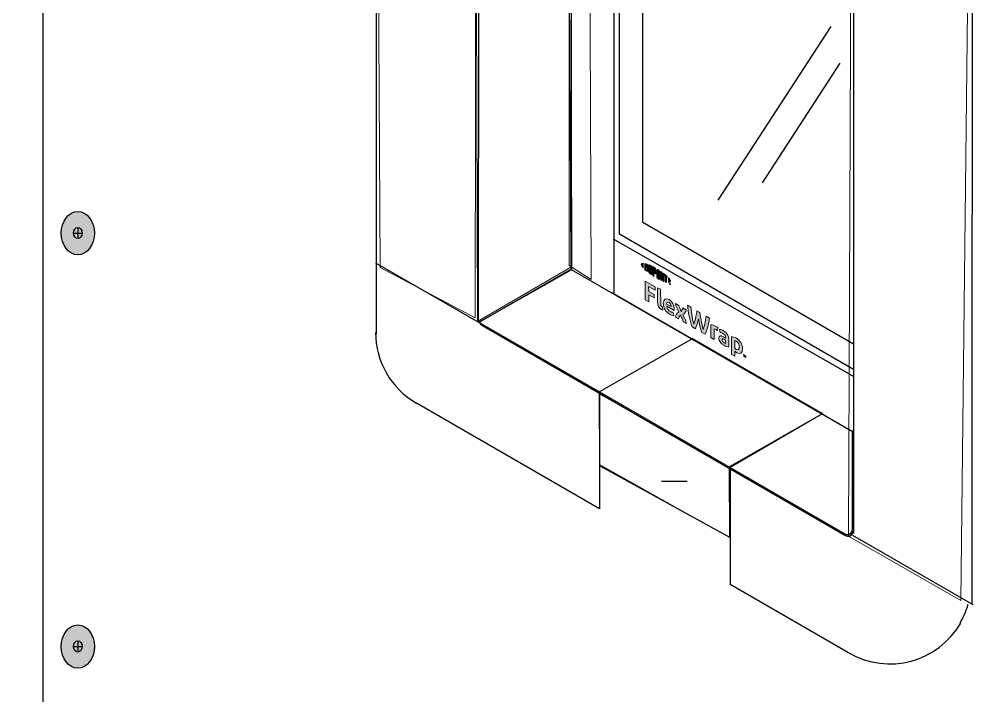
# Model space of a CAD drawing. Header units: inches. Extents: x -22 to 84, y -21 to 19.
# Drawn here: x 54.567 to 57.523, y 7.858 to 9.928 of the extents above; entities that cross this region are included whole.
import ezdxf

# ---------------------------------------------------------------- set-up
doc = ezdxf.new("R2010")
doc.units = ezdxf.units.IN
doc.header["$MEASUREMENT"] = 0
for name, color, linetype, lineweight in [('G-ANNO-TTLB', 7, 'Continuous', 0), ('Layer 12', 7, 'Continuous', 0), ('TYVEK', 7, 'Continuous', 0)]:
    doc.layers.add(name, color=color, linetype=linetype, lineweight=lineweight)
pattern_1 = [(45, (0, 0), (-7.071, 7.071), [])]

# ---------------------------------------------------------------- blocks, each defined once
blk = doc.blocks.new('Block_57')
at = {"layer": 'TYVEK', "true_color": 0x003b71, "transparency": 33554687}
h = blk.add_hatch(color=156, dxfattribs=at)
h.dxf.hatch_style = 2
edge = h.paths.add_edge_path()
edge.add_spline(control_points=[(56.4818, 9.0688), (56.4818, 9.0688), (56.4817, 9.1263), (56.4817, 9.1263), (56.4817, 9.1263), (56.5121, 9.1089), (56.5121, 9.1089), (56.5121, 9.1089), (56.5121, 9.0989), (56.5121, 9.0989), (56.5121, 9.0989), (56.4919, 9.1104), (56.4919, 9.1104), (56.4919, 9.1104), (56.492, 9.0948), (56.492, 9.0948), (56.492, 9.0948), (56.5089, 9.0851), (56.5089, 9.0851), (56.5089, 9.0851), (56.5089, 9.0751), (56.5089, 9.0751), (56.5089, 9.0751), (56.492, 9.0848), (56.492, 9.0848), (56.492, 9.0848), (56.492, 9.0629), (56.492, 9.0629), (56.492, 9.0629), (56.4818, 9.0688), (56.4818, 9.0688)], knot_values=[0, 0, 0, 0, 1, 1, 1, 2, 2, 2, 3, 3, 3, 4, 4, 4, 5, 5, 5, 6, 6, 6, 7, 7, 7, 8, 8, 8, 9, 9, 9, 10, 10, 10, 10], degree=3, periodic=0)
h = blk.add_hatch(color=156, dxfattribs=at)
h.dxf.hatch_style = 2
edge = h.paths.add_edge_path()
edge.add_spline(control_points=[(56.5287, 9.0571), (56.5287, 9.0526), (56.5297, 9.0497), (56.5326, 9.048), (56.5333, 9.0476), (56.534, 9.0473), (56.5346, 9.0471), (56.5346, 9.0471), (56.5354, 9.0377), (56.5354, 9.0377), (56.534, 9.0382), (56.5318, 9.0391), (56.5304, 9.0399), (56.5222, 9.0446), (56.5189, 9.0527), (56.5189, 9.0626), (56.5189, 9.0626), (56.5187, 9.1064), (56.5187, 9.1064), (56.5187, 9.1064), (56.5286, 9.1014), (56.5286, 9.1014), (56.5286, 9.1014), (56.5287, 9.0571), (56.5287, 9.0571)], knot_values=[0, 0, 0, 0, 1, 1, 1, 2, 2, 2, 3, 3, 3, 4, 4, 4, 5, 5, 5, 6, 6, 6, 7, 7, 7, 8, 8, 8, 8], degree=3, periodic=0)
h = blk.add_hatch(color=156, dxfattribs=at)
h.dxf.hatch_style = 2
edge = h.paths.add_edge_path()
edge.add_spline(control_points=[(56.5469, 9.0564), (56.5469, 9.0564), (56.5604, 9.0486), (56.5604, 9.0486), (56.5604, 9.0486), (56.5604, 9.0496), (56.5604, 9.0496), (56.5604, 9.0542), (56.5583, 9.0588), (56.5544, 9.061), (56.5502, 9.0634), (56.5475, 9.0616), (56.5469, 9.0564)], knot_values=[0, 0, 0, 0, 1, 1, 1, 2, 2, 2, 3, 3, 3, 4, 4, 4, 4], degree=3, periodic=0)
edge = h.paths.add_edge_path()
edge.add_spline(control_points=[(56.5685, 9.0208), (56.5654, 9.021), (56.5608, 9.0225), (56.5561, 9.0252), (56.5446, 9.0318), (56.5368, 9.0446), (56.5367, 9.0583), (56.5367, 9.0713), (56.5439, 9.0761), (56.5543, 9.0701), (56.5637, 9.0647), (56.5698, 9.0536), (56.5698, 9.0425), (56.5699, 9.0401), (56.5697, 9.038), (56.5696, 9.0365), (56.5696, 9.0365), (56.5471, 9.0494), (56.5471, 9.0494), (56.548, 9.0423), (56.5514, 9.0374), (56.5571, 9.0341), (56.5606, 9.0321), (56.5639, 9.0311), (56.567, 9.0308), (56.567, 9.0308), (56.5685, 9.0208), (56.5685, 9.0208)], knot_values=[0, 0, 0, 0, 1, 1, 1, 2, 2, 2, 3, 3, 3, 4, 4, 4, 5, 5, 5, 6, 6, 6, 7, 7, 7, 8, 8, 8, 9, 9, 9, 9], degree=3, periodic=0)
h = blk.add_hatch(color=156, dxfattribs=at)
h.dxf.hatch_style = 2
edge = h.paths.add_edge_path()
edge.add_spline(control_points=[(56.5844, 9.0319), (56.5796, 9.0407), (56.5758, 9.0486), (56.5736, 9.058), (56.5736, 9.058), (56.5842, 9.0519), (56.5842, 9.0519), (56.5851, 9.0477), (56.5883, 9.0403), (56.5914, 9.0339), (56.5941, 9.0369), (56.5963, 9.0404), (56.5968, 9.0447), (56.5968, 9.0447), (56.6068, 9.039), (56.6068, 9.039), (56.605, 9.0315), (56.6018, 9.0273), (56.5965, 9.024), (56.6016, 9.0144), (56.6052, 9.0067), (56.6081, 8.9963), (56.6081, 8.9963), (56.5975, 9.0024), (56.5975, 9.0024), (56.596, 9.0079), (56.5924, 9.0161), (56.5894, 9.0223), (56.5867, 9.0193), (56.5841, 9.0159), (56.5832, 9.0106), (56.5832, 9.0106), (56.5736, 9.0161), (56.5736, 9.0161), (56.5754, 9.0236), (56.5787, 9.0283), (56.5844, 9.0319)], knot_values=[0, 0, 0, 0, 1, 1, 1, 2, 2, 2, 3, 3, 3, 4, 4, 4, 5, 5, 5, 6, 6, 6, 7, 7, 7, 8, 8, 8, 9, 9, 9, 10, 10, 10, 11, 11, 11, 12, 12, 12, 12], degree=3, periodic=0)
h = blk.add_hatch(color=156, dxfattribs=at)
h.dxf.hatch_style = 2
edge = h.paths.add_edge_path()
edge.add_spline(control_points=[(56.6677, 9.0195), (56.6677, 9.0195), (56.6781, 9.0135), (56.6781, 9.0135), (56.6755, 8.9959), (56.6708, 8.976), (56.6648, 8.9637), (56.6648, 8.9637), (56.6536, 8.9702), (56.6536, 8.9702), (56.6501, 8.9824), (56.6469, 8.9963), (56.6443, 9.0113), (56.6416, 8.9994), (56.6386, 8.9891), (56.635, 8.9808), (56.635, 8.9808), (56.6238, 8.9873), (56.6238, 8.9873), (56.6181, 9.0063), (56.613, 9.0318), (56.6103, 9.0525), (56.6103, 9.0525), (56.6206, 9.0465), (56.6206, 9.0465), (56.6229, 9.0279), (56.6269, 9.0062), (56.6299, 8.9949), (56.6329, 9.0027), (56.6376, 9.0189), (56.6397, 9.0356), (56.6397, 9.0356), (56.6488, 9.0304), (56.6488, 9.0304), (56.651, 9.0112), (56.6556, 8.9897), (56.6588, 8.9783), (56.6616, 8.9862), (56.6656, 9.0034), (56.6677, 9.0195)], knot_values=[0, 0, 0, 0, 1, 1, 1, 2, 2, 2, 3, 3, 3, 4, 4, 4, 5, 5, 5, 6, 6, 6, 7, 7, 7, 8, 8, 8, 9, 9, 9, 10, 10, 10, 11, 11, 11, 12, 12, 12, 13, 13, 13, 13], degree=3, periodic=0)
h = blk.add_hatch(color=156, dxfattribs=at)
h.dxf.hatch_style = 2
edge = h.paths.add_edge_path()
edge.add_spline(control_points=[(56.6975, 8.9879), (56.7001, 8.9864), (56.7025, 8.9847), (56.7039, 8.9835), (56.7039, 8.9835), (56.7025, 8.975), (56.7025, 8.975), (56.7013, 8.9762), (56.6998, 8.9772), (56.6983, 8.9781), (56.6957, 8.9796), (56.6939, 8.98), (56.6924, 8.9801), (56.6924, 8.9801), (56.6925, 8.9479), (56.6925, 8.9479), (56.6925, 8.9479), (56.6826, 8.9535), (56.6826, 8.9535), (56.6826, 8.9535), (56.6825, 8.9929), (56.6825, 8.9929), (56.6864, 8.9929), (56.6924, 8.9908), (56.6975, 8.9879)], knot_values=[0, 0, 0, 0, 1, 1, 1, 2, 2, 2, 3, 3, 3, 4, 4, 4, 5, 5, 5, 6, 6, 6, 7, 7, 7, 8, 8, 8, 8], degree=3, periodic=0)
h = blk.add_hatch(color=156, dxfattribs=at)
h.dxf.hatch_style = 2
edge = h.paths.add_edge_path()
edge.add_spline(control_points=[(56.7274, 8.9361), (56.7274, 8.9361), (56.7274, 8.9449), (56.7274, 8.9449), (56.7258, 8.9462), (56.7241, 8.9475), (56.7223, 8.9484), (56.7191, 8.9503), (56.7165, 8.9503), (56.7165, 8.9464), (56.7165, 8.943), (56.7187, 8.94), (56.7224, 8.9378), (56.7246, 8.9366), (56.7264, 8.936), (56.7274, 8.9361)], knot_values=[0, 0, 0, 0, 1, 1, 1, 2, 2, 2, 3, 3, 3, 4, 4, 4, 5, 5, 5, 5], degree=3, periodic=0)
edge = h.paths.add_edge_path()
edge.add_spline(control_points=[(56.7215, 8.9302), (56.7117, 8.9358), (56.7068, 8.9442), (56.7068, 8.9516), (56.7067, 8.9597), (56.7125, 8.9611), (56.721, 8.9563), (56.723, 8.9552), (56.7256, 8.9534), (56.7274, 8.952), (56.7274, 8.952), (56.7274, 8.954), (56.7274, 8.954), (56.7274, 8.959), (56.7249, 8.9628), (56.7201, 8.9656), (56.717, 8.9674), (56.7136, 8.9687), (56.7107, 8.969), (56.7107, 8.969), (56.7089, 8.9789), (56.7089, 8.9789), (56.712, 8.9786), (56.7169, 8.9768), (56.7212, 8.9743), (56.7317, 8.9683), (56.7369, 8.9589), (56.7369, 8.9478), (56.7369, 8.9478), (56.737, 8.9249), (56.737, 8.9249), (56.7341, 8.9249), (56.7286, 8.9261), (56.7215, 8.9302)], knot_values=[0, 0, 0, 0, 1, 1, 1, 2, 2, 2, 3, 3, 3, 4, 4, 4, 5, 5, 5, 6, 6, 6, 7, 7, 7, 8, 8, 8, 9, 9, 9, 10, 10, 10, 11, 11, 11, 11], degree=3, periodic=0)
h = blk.add_hatch(color=156, dxfattribs=at)
h.dxf.hatch_style = 2
edge = h.paths.add_edge_path()
edge.add_spline(control_points=[(56.7598, 8.9176), (56.7661, 8.914), (56.769, 8.9167), (56.769, 8.9252), (56.769, 8.9326), (56.7663, 8.9391), (56.7598, 8.9428), (56.758, 8.9438), (56.7567, 8.9441), (56.7552, 8.9443), (56.7552, 8.9443), (56.7553, 8.9213), (56.7553, 8.9213), (56.7566, 8.9199), (56.7578, 8.9187), (56.7598, 8.9176)], knot_values=[0, 0, 0, 0, 1, 1, 1, 2, 2, 2, 3, 3, 3, 4, 4, 4, 5, 5, 5, 5], degree=3, periodic=0)
edge = h.paths.add_edge_path()
edge.add_spline(control_points=[(56.7613, 8.9075), (56.7588, 8.909), (56.7571, 8.9103), (56.7553, 8.912), (56.7553, 8.912), (56.7553, 8.8964), (56.7553, 8.8964), (56.7553, 8.8964), (56.7456, 8.902), (56.7456, 8.902), (56.7456, 8.902), (56.7454, 8.9568), (56.7454, 8.9568), (56.7495, 8.9566), (56.7552, 8.9548), (56.7603, 8.9519), (56.7719, 8.9451), (56.7789, 8.9329), (56.779, 8.9198), (56.779, 8.9063), (56.7724, 8.9012), (56.7613, 8.9075)], knot_values=[0, 0, 0, 0, 1, 1, 1, 2, 2, 2, 3, 3, 3, 4, 4, 4, 5, 5, 5, 6, 6, 6, 7, 7, 7, 7], degree=3, periodic=0)
h = blk.add_hatch(color=156, dxfattribs=at)
h.dxf.hatch_style = 2
edge = h.paths.add_edge_path()
edge.add_spline(control_points=[(56.786, 8.8991), (56.7864, 8.8979), (56.7867, 8.897), (56.7872, 8.896), (56.7876, 8.8965), (56.7879, 8.8971), (56.7882, 8.8979), (56.7882, 8.8979), (56.7893, 8.8973), (56.7893, 8.8973), (56.7893, 8.8973), (56.7893, 8.893), (56.7893, 8.893), (56.7893, 8.893), (56.7884, 8.8935), (56.7884, 8.8935), (56.7884, 8.8935), (56.7884, 8.8955), (56.7884, 8.8955), (56.7884, 8.8955), (56.7884, 8.8961), (56.7884, 8.8961), (56.7881, 8.8957), (56.7878, 8.8952), (56.7875, 8.8948), (56.7875, 8.8948), (56.7868, 8.8952), (56.7868, 8.8952), (56.7865, 8.8959), (56.7862, 8.8968), (56.7859, 8.8976), (56.7859, 8.8976), (56.7859, 8.8969), (56.7859, 8.8969), (56.7859, 8.8969), (56.7859, 8.895), (56.7859, 8.895), (56.7859, 8.895), (56.785, 8.8955), (56.785, 8.8955), (56.785, 8.8955), (56.785, 8.8997), (56.785, 8.8997), (56.785, 8.8997), (56.786, 8.8991), (56.786, 8.8991)], knot_values=[0, 0, 0, 0, 1, 1, 1, 2, 2, 2, 3, 3, 3, 4, 4, 4, 5, 5, 5, 6, 6, 6, 7, 7, 7, 8, 8, 8, 9, 9, 9, 10, 10, 10, 11, 11, 11, 12, 12, 12, 13, 13, 13, 14, 14, 14, 15, 15, 15, 15], degree=3, periodic=0)
edge = h.paths.add_edge_path()
edge.add_spline(control_points=[(56.7826, 8.9002), (56.7826, 8.9002), (56.7816, 8.9007), (56.7816, 8.9007), (56.7816, 8.9007), (56.7816, 8.9017), (56.7816, 8.9017), (56.7816, 8.9017), (56.7846, 8.9), (56.7846, 8.9), (56.7846, 8.9), (56.7846, 8.899), (56.7846, 8.899), (56.7846, 8.899), (56.7836, 8.8996), (56.7836, 8.8996), (56.7836, 8.8996), (56.7836, 8.8963), (56.7836, 8.8963), (56.7836, 8.8963), (56.7826, 8.8968), (56.7826, 8.8968), (56.7826, 8.8968), (56.7826, 8.9002), (56.7826, 8.9002)], knot_values=[0, 0, 0, 0, 1, 1, 1, 2, 2, 2, 3, 3, 3, 4, 4, 4, 5, 5, 5, 6, 6, 6, 7, 7, 7, 8, 8, 8, 8], degree=3, periodic=0)
at = {"layer": 'TYVEK'}
for points, knots in [([(56.4818, 9.0688), (56.4818, 9.0688), (56.4817, 9.1263), (56.4817, 9.1263), (56.4817, 9.1263), (56.5121, 9.1089), (56.5121, 9.1089), (56.5121, 9.1089), (56.5121, 9.0989), (56.5121, 9.0989), (56.5121, 9.0989), (56.4919, 9.1104), (56.4919, 9.1104), (56.4919, 9.1104), (56.492, 9.0948), (56.492, 9.0948), (56.492, 9.0948), (56.5089, 9.0851), (56.5089, 9.0851), (56.5089, 9.0851), (56.5089, 9.0751), (56.5089, 9.0751), (56.5089, 9.0751), (56.492, 9.0848), (56.492, 9.0848), (56.492, 9.0848), (56.492, 9.0629), (56.492, 9.0629), (56.492, 9.0629), (56.4818, 9.0688), (56.4818, 9.0688)], [0, 0, 0, 0, 1, 1, 1, 2, 2, 2, 3, 3, 3, 4, 4, 4, 5, 5, 5, 6, 6, 6, 7, 7, 7, 8, 8, 8, 9, 9, 9, 10, 10, 10, 10]), ([(56.5287, 9.0571), (56.5287, 9.0526), (56.5297, 9.0497), (56.5326, 9.048), (56.5333, 9.0476), (56.534, 9.0473), (56.5346, 9.0471), (56.5346, 9.0471), (56.5354, 9.0377), (56.5354, 9.0377), (56.534, 9.0382), (56.5318, 9.0391), (56.5304, 9.0399), (56.5222, 9.0446), (56.5189, 9.0527), (56.5189, 9.0626), (56.5189, 9.0626), (56.5187, 9.1064), (56.5187, 9.1064), (56.5187, 9.1064), (56.5286, 9.1014), (56.5286, 9.1014), (56.5286, 9.1014), (56.5287, 9.0571), (56.5287, 9.0571)], [0, 0, 0, 0, 1, 1, 1, 2, 2, 2, 3, 3, 3, 4, 4, 4, 5, 5, 5, 6, 6, 6, 7, 7, 7, 8, 8, 8, 8]), ([(56.5685, 9.0208), (56.5654, 9.021), (56.5608, 9.0225), (56.5561, 9.0252), (56.5446, 9.0318), (56.5368, 9.0446), (56.5367, 9.0583), (56.5367, 9.0713), (56.5439, 9.0761), (56.5543, 9.0701), (56.5637, 9.0647), (56.5698, 9.0536), (56.5698, 9.0425), (56.5699, 9.0401), (56.5697, 9.038), (56.5696, 9.0365), (56.5696, 9.0365), (56.5471, 9.0494), (56.5471, 9.0494), (56.548, 9.0423), (56.5514, 9.0374), (56.5571, 9.0341), (56.5606, 9.0321), (56.5639, 9.0311), (56.567, 9.0308), (56.567, 9.0308), (56.5685, 9.0208), (56.5685, 9.0208)], [0, 0, 0, 0, 1, 1, 1, 2, 2, 2, 3, 3, 3, 4, 4, 4, 5, 5, 5, 6, 6, 6, 7, 7, 7, 8, 8, 8, 9, 9, 9, 9]), ([(56.5469, 9.0564), (56.5469, 9.0564), (56.5604, 9.0486), (56.5604, 9.0486), (56.5604, 9.0486), (56.5604, 9.0496), (56.5604, 9.0496), (56.5604, 9.0542), (56.5583, 9.0588), (56.5544, 9.061), (56.5502, 9.0634), (56.5475, 9.0616), (56.5469, 9.0564)], [0, 0, 0, 0, 1, 1, 1, 2, 2, 2, 3, 3, 3, 4, 4, 4, 4]), ([(56.5844, 9.0319), (56.5796, 9.0407), (56.5758, 9.0486), (56.5736, 9.058), (56.5736, 9.058), (56.5842, 9.0519), (56.5842, 9.0519), (56.5851, 9.0477), (56.5883, 9.0403), (56.5914, 9.0339), (56.5941, 9.0369), (56.5963, 9.0404), (56.5968, 9.0447), (56.5968, 9.0447), (56.6068, 9.039), (56.6068, 9.039), (56.605, 9.0315), (56.6018, 9.0273), (56.5965, 9.024), (56.6016, 9.0144), (56.6052, 9.0067), (56.6081, 8.9963), (56.6081, 8.9963), (56.5975, 9.0024), (56.5975, 9.0024), (56.596, 9.0079), (56.5924, 9.0161), (56.5894, 9.0223), (56.5867, 9.0193), (56.5841, 9.0159), (56.5832, 9.0106), (56.5832, 9.0106), (56.5736, 9.0161), (56.5736, 9.0161), (56.5754, 9.0236), (56.5787, 9.0283), (56.5844, 9.0319)], [0, 0, 0, 0, 1, 1, 1, 2, 2, 2, 3, 3, 3, 4, 4, 4, 5, 5, 5, 6, 6, 6, 7, 7, 7, 8, 8, 8, 9, 9, 9, 10, 10, 10, 11, 11, 11, 12, 12, 12, 12]), ([(56.6677, 9.0195), (56.6677, 9.0195), (56.6781, 9.0135), (56.6781, 9.0135), (56.6755, 8.9959), (56.6708, 8.976), (56.6648, 8.9637), (56.6648, 8.9637), (56.6536, 8.9702), (56.6536, 8.9702), (56.6501, 8.9824), (56.6469, 8.9963), (56.6443, 9.0113), (56.6416, 8.9994), (56.6386, 8.9891), (56.635, 8.9808), (56.635, 8.9808), (56.6238, 8.9873), (56.6238, 8.9873), (56.6181, 9.0063), (56.613, 9.0318), (56.6103, 9.0525), (56.6103, 9.0525), (56.6206, 9.0465), (56.6206, 9.0465), (56.6229, 9.0279), (56.6269, 9.0062), (56.6299, 8.9949), (56.6329, 9.0027), (56.6376, 9.0189), (56.6397, 9.0356), (56.6397, 9.0356), (56.6488, 9.0304), (56.6488, 9.0304), (56.651, 9.0112), (56.6556, 8.9897), (56.6588, 8.9783), (56.6616, 8.9862), (56.6656, 9.0034), (56.6677, 9.0195)], [0, 0, 0, 0, 1, 1, 1, 2, 2, 2, 3, 3, 3, 4, 4, 4, 5, 5, 5, 6, 6, 6, 7, 7, 7, 8, 8, 8, 9, 9, 9, 10, 10, 10, 11, 11, 11, 12, 12, 12, 13, 13, 13, 13]), ([(56.6975, 8.9879), (56.7001, 8.9864), (56.7025, 8.9847), (56.7039, 8.9835), (56.7039, 8.9835), (56.7025, 8.975), (56.7025, 8.975), (56.7013, 8.9762), (56.6998, 8.9772), (56.6983, 8.9781), (56.6957, 8.9796), (56.6939, 8.98), (56.6924, 8.9801), (56.6924, 8.9801), (56.6925, 8.9479), (56.6925, 8.9479), (56.6925, 8.9479), (56.6826, 8.9535), (56.6826, 8.9535), (56.6826, 8.9535), (56.6825, 8.9929), (56.6825, 8.9929), (56.6864, 8.9929), (56.6924, 8.9908), (56.6975, 8.9879)], [0, 0, 0, 0, 1, 1, 1, 2, 2, 2, 3, 3, 3, 4, 4, 4, 5, 5, 5, 6, 6, 6, 7, 7, 7, 8, 8, 8, 8]), ([(56.7215, 8.9302), (56.7117, 8.9358), (56.7068, 8.9442), (56.7068, 8.9516), (56.7067, 8.9597), (56.7125, 8.9611), (56.721, 8.9563), (56.723, 8.9552), (56.7256, 8.9534), (56.7274, 8.952), (56.7274, 8.952), (56.7274, 8.954), (56.7274, 8.954), (56.7274, 8.959), (56.7249, 8.9628), (56.7201, 8.9656), (56.717, 8.9674), (56.7136, 8.9687), (56.7107, 8.969), (56.7107, 8.969), (56.7089, 8.9789), (56.7089, 8.9789), (56.712, 8.9786), (56.7169, 8.9768), (56.7212, 8.9743), (56.7317, 8.9683), (56.7369, 8.9589), (56.7369, 8.9478), (56.7369, 8.9478), (56.737, 8.9249), (56.737, 8.9249), (56.7341, 8.9249), (56.7286, 8.9261), (56.7215, 8.9302)], [0, 0, 0, 0, 1, 1, 1, 2, 2, 2, 3, 3, 3, 4, 4, 4, 5, 5, 5, 6, 6, 6, 7, 7, 7, 8, 8, 8, 9, 9, 9, 10, 10, 10, 11, 11, 11, 11]), ([(56.7613, 8.9075), (56.7588, 8.909), (56.7571, 8.9103), (56.7553, 8.912), (56.7553, 8.912), (56.7553, 8.8964), (56.7553, 8.8964), (56.7553, 8.8964), (56.7456, 8.902), (56.7456, 8.902), (56.7456, 8.902), (56.7454, 8.9568), (56.7454, 8.9568), (56.7495, 8.9566), (56.7552, 8.9548), (56.7603, 8.9519), (56.7719, 8.9451), (56.7789, 8.9329), (56.779, 8.9198), (56.779, 8.9063), (56.7724, 8.9012), (56.7613, 8.9075)], [0, 0, 0, 0, 1, 1, 1, 2, 2, 2, 3, 3, 3, 4, 4, 4, 5, 5, 5, 6, 6, 6, 7, 7, 7, 7]), ([(56.7274, 8.9361), (56.7274, 8.9361), (56.7274, 8.9449), (56.7274, 8.9449), (56.7258, 8.9462), (56.7241, 8.9475), (56.7223, 8.9484), (56.7191, 8.9503), (56.7165, 8.9503), (56.7165, 8.9464), (56.7165, 8.943), (56.7187, 8.94), (56.7224, 8.9378), (56.7246, 8.9366), (56.7264, 8.936), (56.7274, 8.9361)], [0, 0, 0, 0, 1, 1, 1, 2, 2, 2, 3, 3, 3, 4, 4, 4, 5, 5, 5, 5]), ([(56.7598, 8.9176), (56.7661, 8.914), (56.769, 8.9167), (56.769, 8.9252), (56.769, 8.9326), (56.7663, 8.9391), (56.7598, 8.9428), (56.758, 8.9438), (56.7567, 8.9441), (56.7552, 8.9443), (56.7552, 8.9443), (56.7553, 8.9213), (56.7553, 8.9213), (56.7566, 8.9199), (56.7578, 8.9187), (56.7598, 8.9176)], [0, 0, 0, 0, 1, 1, 1, 2, 2, 2, 3, 3, 3, 4, 4, 4, 5, 5, 5, 5]), ([(56.7826, 8.9002), (56.7826, 8.9002), (56.7816, 8.9007), (56.7816, 8.9007), (56.7816, 8.9007), (56.7816, 8.9017), (56.7816, 8.9017), (56.7816, 8.9017), (56.7846, 8.9), (56.7846, 8.9), (56.7846, 8.9), (56.7846, 8.899), (56.7846, 8.899), (56.7846, 8.899), (56.7836, 8.8996), (56.7836, 8.8996), (56.7836, 8.8996), (56.7836, 8.8963), (56.7836, 8.8963), (56.7836, 8.8963), (56.7826, 8.8968), (56.7826, 8.8968), (56.7826, 8.8968), (56.7826, 8.9002), (56.7826, 8.9002)], [0, 0, 0, 0, 1, 1, 1, 2, 2, 2, 3, 3, 3, 4, 4, 4, 5, 5, 5, 6, 6, 6, 7, 7, 7, 8, 8, 8, 8]), ([(56.786, 8.8991), (56.7864, 8.8979), (56.7867, 8.897), (56.7872, 8.896), (56.7876, 8.8965), (56.7879, 8.8971), (56.7882, 8.8979), (56.7882, 8.8979), (56.7893, 8.8973), (56.7893, 8.8973), (56.7893, 8.8973), (56.7893, 8.893), (56.7893, 8.893), (56.7893, 8.893), (56.7884, 8.8935), (56.7884, 8.8935), (56.7884, 8.8935), (56.7884, 8.8955), (56.7884, 8.8955), (56.7884, 8.8955), (56.7884, 8.8961), (56.7884, 8.8961), (56.7881, 8.8957), (56.7878, 8.8952), (56.7875, 8.8948), (56.7875, 8.8948), (56.7868, 8.8952), (56.7868, 8.8952), (56.7865, 8.8959), (56.7862, 8.8968), (56.7859, 8.8976), (56.7859, 8.8976), (56.7859, 8.8969), (56.7859, 8.8969), (56.7859, 8.8969), (56.7859, 8.895), (56.7859, 8.895), (56.7859, 8.895), (56.785, 8.8955), (56.785, 8.8955), (56.785, 8.8955), (56.785, 8.8997), (56.785, 8.8997), (56.785, 8.8997), (56.786, 8.8991), (56.786, 8.8991)], [0, 0, 0, 0, 1, 1, 1, 2, 2, 2, 3, 3, 3, 4, 4, 4, 5, 5, 5, 6, 6, 6, 7, 7, 7, 8, 8, 8, 9, 9, 9, 10, 10, 10, 11, 11, 11, 12, 12, 12, 13, 13, 13, 14, 14, 14, 15, 15, 15, 15])]:
    blk.add_open_spline(points, degree=3, knots=knots, dxfattribs=at)
blk = doc.blocks.new('Block_58')
at = {"layer": 'TYVEK', "true_color": 0x003b71, "transparency": 33554687}
h = blk.add_hatch(color=156, dxfattribs=at)
h.dxf.hatch_style = 2
edge = h.paths.add_edge_path()
edge.add_spline(control_points=[(56.4692, 9.1774), (56.4692, 9.1747), (56.4714, 9.171), (56.4753, 9.1666), (56.4753, 9.1666), (56.4753, 9.1811), (56.4753, 9.1811), (56.4714, 9.1812), (56.4692, 9.18), (56.4692, 9.1774)], knot_values=[0, 0, 0, 0, 1, 1, 1, 2, 2, 2, 3, 3, 3, 3], degree=3, periodic=0)
h = blk.add_hatch(color=156, dxfattribs=at)
h.dxf.hatch_style = 2
edge = h.paths.add_edge_path()
edge.add_spline(control_points=[(56.487, 9.1613), (56.487, 9.1602), (56.4864, 9.1601), (56.4857, 9.1605), (56.4852, 9.1608), (56.4843, 9.1615), (56.4837, 9.1621), (56.4837, 9.1621), (56.4836, 9.1759), (56.4836, 9.1759), (56.4843, 9.1758), (56.4851, 9.1755), (56.4857, 9.1752), (56.4864, 9.1748), (56.4869, 9.1741), (56.4869, 9.173), (56.4869, 9.173), (56.487, 9.1613), (56.487, 9.1613)], knot_values=[0, 0, 0, 0, 1, 1, 1, 2, 2, 2, 3, 3, 3, 4, 4, 4, 5, 5, 5, 6, 6, 6, 6], degree=3, periodic=0)
edge = h.paths.add_edge_path()
edge.add_spline(control_points=[(56.4861, 9.1786), (56.485, 9.1792), (56.4835, 9.1797), (56.4806, 9.1803), (56.4806, 9.1803), (56.4807, 9.1612), (56.4807, 9.1612), (56.4832, 9.1589), (56.4851, 9.1573), (56.4862, 9.1567), (56.4887, 9.1552), (56.4901, 9.1562), (56.4901, 9.159), (56.4901, 9.159), (56.49, 9.1717), (56.49, 9.1717), (56.49, 9.1745), (56.4886, 9.1771), (56.4861, 9.1786)], knot_values=[0, 0, 0, 0, 1, 1, 1, 2, 2, 2, 3, 3, 3, 4, 4, 4, 5, 5, 5, 6, 6, 6, 6], degree=3, periodic=0)
h = blk.add_hatch(color=156, dxfattribs=at)
h.dxf.hatch_style = 2
edge = h.paths.add_edge_path()
edge.add_spline(control_points=[(56.4988, 9.1523), (56.4988, 9.1511), (56.4984, 9.1506), (56.4972, 9.1515), (56.4961, 9.1523), (56.4958, 9.1531), (56.4958, 9.1544), (56.4958, 9.1544), (56.4957, 9.1752), (56.4957, 9.1752), (56.4949, 9.1756), (56.4932, 9.1763), (56.4924, 9.1766), (56.4924, 9.1766), (56.4925, 9.1555), (56.4925, 9.1555), (56.4925, 9.1522), (56.4939, 9.1501), (56.4973, 9.1477), (56.5003, 9.1455), (56.5022, 9.1462), (56.5022, 9.15), (56.5022, 9.15), (56.5021, 9.1722), (56.5021, 9.1722), (56.5015, 9.1725), (56.4994, 9.1735), (56.4987, 9.1739), (56.4987, 9.1739), (56.4988, 9.1523), (56.4988, 9.1523)], knot_values=[0, 0, 0, 0, 1, 1, 1, 2, 2, 2, 3, 3, 3, 4, 4, 4, 5, 5, 5, 6, 6, 6, 7, 7, 7, 8, 8, 8, 9, 9, 9, 10, 10, 10, 10], degree=3, periodic=0)
h = blk.add_hatch(color=156, dxfattribs=at)
h.dxf.hatch_style = 2
edge = h.paths.add_edge_path()
edge.add_spline(control_points=[(56.5112, 9.1543), (56.5112, 9.1531), (56.5108, 9.1527), (56.5095, 9.1534), (56.5095, 9.1534), (56.5083, 9.1541), (56.5083, 9.1541), (56.5083, 9.1541), (56.5082, 9.1652), (56.5082, 9.1652), (56.5088, 9.1649), (56.509, 9.1648), (56.5094, 9.1646), (56.5109, 9.1637), (56.5112, 9.1629), (56.5112, 9.1616), (56.5112, 9.1616), (56.5112, 9.1543), (56.5112, 9.1543)], knot_values=[0, 0, 0, 0, 1, 1, 1, 2, 2, 2, 3, 3, 3, 4, 4, 4, 5, 5, 5, 6, 6, 6, 6], degree=3, periodic=0)
edge = h.paths.add_edge_path()
edge.add_spline(control_points=[(56.5096, 9.1684), (56.509, 9.1687), (56.5068, 9.1699), (56.5048, 9.1709), (56.5048, 9.1709), (56.5049, 9.1429), (56.5049, 9.1429), (56.5055, 9.1424), (56.5073, 9.1413), (56.5083, 9.1407), (56.5083, 9.1407), (56.5083, 9.1502), (56.5083, 9.1502), (56.5083, 9.1502), (56.5096, 9.1495), (56.5096, 9.1495), (56.5132, 9.1474), (56.5147, 9.1484), (56.5147, 9.152), (56.5147, 9.152), (56.5146, 9.1602), (56.5146, 9.1602), (56.5146, 9.1637), (56.5129, 9.1664), (56.5096, 9.1684)], knot_values=[0, 0, 0, 0, 1, 1, 1, 2, 2, 2, 3, 3, 3, 4, 4, 4, 5, 5, 5, 6, 6, 6, 7, 7, 7, 8, 8, 8, 8], degree=3, periodic=0)
h = blk.add_hatch(color=156, dxfattribs=at)
h.dxf.hatch_style = 2
edge = h.paths.add_edge_path()
edge.add_spline(control_points=[(56.5234, 9.1375), (56.5234, 9.1364), (56.5231, 9.136), (56.5219, 9.1366), (56.5207, 9.1373), (56.5203, 9.1381), (56.5203, 9.1393), (56.5203, 9.1393), (56.5203, 9.1567), (56.5203, 9.1567), (56.5203, 9.1579), (56.5206, 9.1583), (56.5218, 9.1576), (56.5231, 9.1568), (56.5234, 9.156), (56.5234, 9.1549), (56.5234, 9.1549), (56.5234, 9.1375), (56.5234, 9.1375)], knot_values=[0, 0, 0, 0, 1, 1, 1, 2, 2, 2, 3, 3, 3, 4, 4, 4, 5, 5, 5, 6, 6, 6, 6], degree=3, periodic=0)
edge = h.paths.add_edge_path()
edge.add_spline(control_points=[(56.5218, 9.1615), (56.5187, 9.1635), (56.5168, 9.1629), (56.5168, 9.1593), (56.5168, 9.1593), (56.5168, 9.1409), (56.5168, 9.1409), (56.5169, 9.137), (56.5186, 9.1344), (56.5219, 9.1327), (56.5252, 9.131), (56.5269, 9.1314), (56.5269, 9.1356), (56.5269, 9.1356), (56.5268, 9.1531), (56.5268, 9.1531), (56.5268, 9.157), (56.5253, 9.1593), (56.5218, 9.1615)], knot_values=[0, 0, 0, 0, 1, 1, 1, 2, 2, 2, 3, 3, 3, 4, 4, 4, 5, 5, 5, 6, 6, 6, 6], degree=3, periodic=0)
h = blk.add_hatch(color=156, dxfattribs=at)
h.dxf.hatch_style = 2
edge = h.paths.add_edge_path()
edge.add_spline(control_points=[(56.5363, 9.1376), (56.5363, 9.1376), (56.5325, 9.154), (56.5325, 9.154), (56.5315, 9.1547), (56.5302, 9.1556), (56.5293, 9.1563), (56.5293, 9.1563), (56.5293, 9.1294), (56.5293, 9.1294), (56.53, 9.1291), (56.5317, 9.1283), (56.5326, 9.1279), (56.5326, 9.1279), (56.5323, 9.1439), (56.5323, 9.1439), (56.5323, 9.1439), (56.5364, 9.1264), (56.5364, 9.1264), (56.5372, 9.126), (56.5385, 9.1256), (56.5393, 9.1253), (56.5393, 9.1253), (56.5392, 9.1489), (56.5392, 9.1489), (56.5384, 9.1496), (56.5368, 9.1508), (56.5361, 9.1514), (56.5361, 9.1514), (56.5363, 9.1376), (56.5363, 9.1376)], knot_values=[0, 0, 0, 0, 1, 1, 1, 2, 2, 2, 3, 3, 3, 4, 4, 4, 5, 5, 5, 6, 6, 6, 7, 7, 7, 8, 8, 8, 9, 9, 9, 10, 10, 10, 10], degree=3, periodic=0)
h = blk.add_hatch(color=156, dxfattribs=at)
h.dxf.hatch_style = 2
edge = h.paths.add_edge_path()
edge.add_spline(control_points=[(56.5409, 9.1438), (56.5418, 9.1432), (56.5426, 9.1425), (56.5434, 9.1418), (56.5434, 9.1418), (56.5435, 9.1239), (56.5435, 9.1239), (56.5442, 9.1237), (56.5456, 9.1233), (56.5465, 9.1231), (56.5465, 9.1231), (56.5465, 9.1392), (56.5465, 9.1392), (56.5474, 9.1384), (56.5482, 9.1377), (56.549, 9.137), (56.549, 9.137), (56.549, 9.1405), (56.549, 9.1405), (56.5465, 9.1428), (56.5439, 9.1451), (56.5409, 9.1476), (56.5409, 9.1476), (56.5409, 9.1438), (56.5409, 9.1438)], knot_values=[0, 0, 0, 0, 1, 1, 1, 2, 2, 2, 3, 3, 3, 4, 4, 4, 5, 5, 5, 6, 6, 6, 7, 7, 7, 8, 8, 8, 8], degree=3, periodic=0)
h = blk.add_hatch(color=156, dxfattribs=at)
h.dxf.hatch_style = 2
edge = h.paths.add_edge_path()
edge.add_spline(control_points=[(56.5588, 9.126), (56.5588, 9.1233), (56.5565, 9.1221), (56.5527, 9.1222), (56.5527, 9.1222), (56.5526, 9.1367), (56.5526, 9.1367), (56.5565, 9.1323), (56.5588, 9.1286), (56.5588, 9.126)], knot_values=[0, 0, 0, 0, 1, 1, 1, 2, 2, 2, 3, 3, 3, 3], degree=3, periodic=0)
h = blk.add_hatch(color=156, dxfattribs=at)
h.dxf.hatch_style = 2
edge = h.paths.add_edge_path()
edge.add_spline(control_points=[(56.557, 9.1183), (56.557, 9.1183), (56.5573, 9.1181), (56.5573, 9.1181), (56.5573, 9.1181), (56.5579, 9.1168), (56.5579, 9.1168), (56.5579, 9.1168), (56.5584, 9.1175), (56.5584, 9.1175), (56.5584, 9.1175), (56.5588, 9.1173), (56.5588, 9.1173), (56.5588, 9.1173), (56.5588, 9.1152), (56.5588, 9.1152), (56.5588, 9.1152), (56.5585, 9.1154), (56.5585, 9.1154), (56.5585, 9.1154), (56.5585, 9.1168), (56.5585, 9.1168), (56.5585, 9.1168), (56.5579, 9.1162), (56.5579, 9.1162), (56.5579, 9.1162), (56.5579, 9.1162), (56.5579, 9.1162), (56.5579, 9.1162), (56.5573, 9.1175), (56.5573, 9.1175), (56.5573, 9.1175), (56.5573, 9.116), (56.5573, 9.116), (56.5573, 9.116), (56.557, 9.1162), (56.557, 9.1162), (56.557, 9.1162), (56.557, 9.1183), (56.557, 9.1183)], knot_values=[0, 0, 0, 0, 1, 1, 1, 2, 2, 2, 3, 3, 3, 4, 4, 4, 5, 5, 5, 6, 6, 6, 7, 7, 7, 8, 8, 8, 9, 9, 9, 10, 10, 10, 11, 11, 11, 12, 12, 12, 13, 13, 13, 13], degree=3, periodic=0)
edge = h.paths.add_edge_path()
edge.add_spline(control_points=[(56.5557, 9.1187), (56.5557, 9.1187), (56.5551, 9.119), (56.5551, 9.119), (56.5551, 9.119), (56.5551, 9.1194), (56.5551, 9.1194), (56.5551, 9.1194), (56.5566, 9.1185), (56.5566, 9.1185), (56.5566, 9.1185), (56.5566, 9.1182), (56.5566, 9.1182), (56.5566, 9.1182), (56.556, 9.1185), (56.556, 9.1185), (56.556, 9.1185), (56.556, 9.1168), (56.556, 9.1168), (56.556, 9.1168), (56.5557, 9.117), (56.5557, 9.117), (56.5557, 9.117), (56.5557, 9.1187), (56.5557, 9.1187)], knot_values=[0, 0, 0, 0, 1, 1, 1, 2, 2, 2, 3, 3, 3, 4, 4, 4, 5, 5, 5, 6, 6, 6, 7, 7, 7, 8, 8, 8, 8], degree=3, periodic=0)
at = {"layer": 'TYVEK'}
for points, knots in [([(56.4692, 9.1774), (56.4692, 9.1747), (56.4714, 9.171), (56.4753, 9.1666), (56.4753, 9.1666), (56.4753, 9.1811), (56.4753, 9.1811), (56.4714, 9.1812), (56.4692, 9.18), (56.4692, 9.1774)], [0, 0, 0, 0, 1, 1, 1, 2, 2, 2, 3, 3, 3, 3]), ([(56.4861, 9.1786), (56.485, 9.1792), (56.4835, 9.1797), (56.4806, 9.1803), (56.4806, 9.1803), (56.4807, 9.1612), (56.4807, 9.1612), (56.4832, 9.1589), (56.4851, 9.1573), (56.4862, 9.1567), (56.4887, 9.1552), (56.4901, 9.1562), (56.4901, 9.159), (56.4901, 9.159), (56.49, 9.1717), (56.49, 9.1717), (56.49, 9.1745), (56.4886, 9.1771), (56.4861, 9.1786)], [0, 0, 0, 0, 1, 1, 1, 2, 2, 2, 3, 3, 3, 4, 4, 4, 5, 5, 5, 6, 6, 6, 6]), ([(56.487, 9.1613), (56.487, 9.1602), (56.4864, 9.1601), (56.4857, 9.1605), (56.4852, 9.1608), (56.4843, 9.1615), (56.4837, 9.1621), (56.4837, 9.1621), (56.4836, 9.1759), (56.4836, 9.1759), (56.4843, 9.1758), (56.4851, 9.1755), (56.4857, 9.1752), (56.4864, 9.1748), (56.4869, 9.1741), (56.4869, 9.173), (56.4869, 9.173), (56.487, 9.1613), (56.487, 9.1613)], [0, 0, 0, 0, 1, 1, 1, 2, 2, 2, 3, 3, 3, 4, 4, 4, 5, 5, 5, 6, 6, 6, 6]), ([(56.4988, 9.1523), (56.4988, 9.1511), (56.4984, 9.1506), (56.4972, 9.1515), (56.4961, 9.1523), (56.4958, 9.1531), (56.4958, 9.1544), (56.4958, 9.1544), (56.4957, 9.1752), (56.4957, 9.1752), (56.4949, 9.1756), (56.4932, 9.1763), (56.4924, 9.1766), (56.4924, 9.1766), (56.4925, 9.1555), (56.4925, 9.1555), (56.4925, 9.1522), (56.4939, 9.1501), (56.4973, 9.1477), (56.5003, 9.1455), (56.5022, 9.1462), (56.5022, 9.15), (56.5022, 9.15), (56.5021, 9.1722), (56.5021, 9.1722), (56.5015, 9.1725), (56.4994, 9.1735), (56.4987, 9.1739), (56.4987, 9.1739), (56.4988, 9.1523), (56.4988, 9.1523)], [0, 0, 0, 0, 1, 1, 1, 2, 2, 2, 3, 3, 3, 4, 4, 4, 5, 5, 5, 6, 6, 6, 7, 7, 7, 8, 8, 8, 9, 9, 9, 10, 10, 10, 10]), ([(56.5096, 9.1684), (56.509, 9.1687), (56.5068, 9.1699), (56.5048, 9.1709), (56.5048, 9.1709), (56.5049, 9.1429), (56.5049, 9.1429), (56.5055, 9.1424), (56.5073, 9.1413), (56.5083, 9.1407), (56.5083, 9.1407), (56.5083, 9.1502), (56.5083, 9.1502), (56.5083, 9.1502), (56.5096, 9.1495), (56.5096, 9.1495), (56.5132, 9.1474), (56.5147, 9.1484), (56.5147, 9.152), (56.5147, 9.152), (56.5146, 9.1602), (56.5146, 9.1602), (56.5146, 9.1637), (56.5129, 9.1664), (56.5096, 9.1684)], [0, 0, 0, 0, 1, 1, 1, 2, 2, 2, 3, 3, 3, 4, 4, 4, 5, 5, 5, 6, 6, 6, 7, 7, 7, 8, 8, 8, 8]), ([(56.5112, 9.1543), (56.5112, 9.1531), (56.5108, 9.1527), (56.5095, 9.1534), (56.5095, 9.1534), (56.5083, 9.1541), (56.5083, 9.1541), (56.5083, 9.1541), (56.5082, 9.1652), (56.5082, 9.1652), (56.5088, 9.1649), (56.509, 9.1648), (56.5094, 9.1646), (56.5109, 9.1637), (56.5112, 9.1629), (56.5112, 9.1616), (56.5112, 9.1616), (56.5112, 9.1543), (56.5112, 9.1543)], [0, 0, 0, 0, 1, 1, 1, 2, 2, 2, 3, 3, 3, 4, 4, 4, 5, 5, 5, 6, 6, 6, 6]), ([(56.5218, 9.1615), (56.5187, 9.1635), (56.5168, 9.1629), (56.5168, 9.1593), (56.5168, 9.1593), (56.5168, 9.1409), (56.5168, 9.1409), (56.5169, 9.137), (56.5186, 9.1344), (56.5219, 9.1327), (56.5252, 9.131), (56.5269, 9.1314), (56.5269, 9.1356), (56.5269, 9.1356), (56.5268, 9.1531), (56.5268, 9.1531), (56.5268, 9.157), (56.5253, 9.1593), (56.5218, 9.1615)], [0, 0, 0, 0, 1, 1, 1, 2, 2, 2, 3, 3, 3, 4, 4, 4, 5, 5, 5, 6, 6, 6, 6]), ([(56.5234, 9.1375), (56.5234, 9.1364), (56.5231, 9.136), (56.5219, 9.1366), (56.5207, 9.1373), (56.5203, 9.1381), (56.5203, 9.1393), (56.5203, 9.1393), (56.5203, 9.1567), (56.5203, 9.1567), (56.5203, 9.1579), (56.5206, 9.1583), (56.5218, 9.1576), (56.5231, 9.1568), (56.5234, 9.156), (56.5234, 9.1549), (56.5234, 9.1549), (56.5234, 9.1375), (56.5234, 9.1375)], [0, 0, 0, 0, 1, 1, 1, 2, 2, 2, 3, 3, 3, 4, 4, 4, 5, 5, 5, 6, 6, 6, 6]), ([(56.5363, 9.1376), (56.5363, 9.1376), (56.5325, 9.154), (56.5325, 9.154), (56.5315, 9.1547), (56.5302, 9.1556), (56.5293, 9.1563), (56.5293, 9.1563), (56.5293, 9.1294), (56.5293, 9.1294), (56.53, 9.1291), (56.5317, 9.1283), (56.5326, 9.1279), (56.5326, 9.1279), (56.5323, 9.1439), (56.5323, 9.1439), (56.5323, 9.1439), (56.5364, 9.1264), (56.5364, 9.1264), (56.5372, 9.126), (56.5385, 9.1256), (56.5393, 9.1253), (56.5393, 9.1253), (56.5392, 9.1489), (56.5392, 9.1489), (56.5384, 9.1496), (56.5368, 9.1508), (56.5361, 9.1514), (56.5361, 9.1514), (56.5363, 9.1376), (56.5363, 9.1376)], [0, 0, 0, 0, 1, 1, 1, 2, 2, 2, 3, 3, 3, 4, 4, 4, 5, 5, 5, 6, 6, 6, 7, 7, 7, 8, 8, 8, 9, 9, 9, 10, 10, 10, 10]), ([(56.5409, 9.1438), (56.5418, 9.1432), (56.5426, 9.1425), (56.5434, 9.1418), (56.5434, 9.1418), (56.5435, 9.1239), (56.5435, 9.1239), (56.5442, 9.1237), (56.5456, 9.1233), (56.5465, 9.1231), (56.5465, 9.1231), (56.5465, 9.1392), (56.5465, 9.1392), (56.5474, 9.1384), (56.5482, 9.1377), (56.549, 9.137), (56.549, 9.137), (56.549, 9.1405), (56.549, 9.1405), (56.5465, 9.1428), (56.5439, 9.1451), (56.5409, 9.1476), (56.5409, 9.1476), (56.5409, 9.1438), (56.5409, 9.1438)], [0, 0, 0, 0, 1, 1, 1, 2, 2, 2, 3, 3, 3, 4, 4, 4, 5, 5, 5, 6, 6, 6, 7, 7, 7, 8, 8, 8, 8]), ([(56.5588, 9.126), (56.5588, 9.1233), (56.5565, 9.1221), (56.5527, 9.1222), (56.5527, 9.1222), (56.5526, 9.1367), (56.5526, 9.1367), (56.5565, 9.1323), (56.5588, 9.1286), (56.5588, 9.126)], [0, 0, 0, 0, 1, 1, 1, 2, 2, 2, 3, 3, 3, 3]), ([(56.5557, 9.1187), (56.5557, 9.1187), (56.5551, 9.119), (56.5551, 9.119), (56.5551, 9.119), (56.5551, 9.1194), (56.5551, 9.1194), (56.5551, 9.1194), (56.5566, 9.1185), (56.5566, 9.1185), (56.5566, 9.1185), (56.5566, 9.1182), (56.5566, 9.1182), (56.5566, 9.1182), (56.556, 9.1185), (56.556, 9.1185), (56.556, 9.1185), (56.556, 9.1168), (56.556, 9.1168), (56.556, 9.1168), (56.5557, 9.117), (56.5557, 9.117), (56.5557, 9.117), (56.5557, 9.1187), (56.5557, 9.1187)], [0, 0, 0, 0, 1, 1, 1, 2, 2, 2, 3, 3, 3, 4, 4, 4, 5, 5, 5, 6, 6, 6, 7, 7, 7, 8, 8, 8, 8]), ([(56.557, 9.1183), (56.557, 9.1183), (56.5573, 9.1181), (56.5573, 9.1181), (56.5573, 9.1181), (56.5579, 9.1168), (56.5579, 9.1168), (56.5579, 9.1168), (56.5584, 9.1175), (56.5584, 9.1175), (56.5584, 9.1175), (56.5588, 9.1173), (56.5588, 9.1173), (56.5588, 9.1173), (56.5588, 9.1152), (56.5588, 9.1152), (56.5588, 9.1152), (56.5585, 9.1154), (56.5585, 9.1154), (56.5585, 9.1154), (56.5585, 9.1168), (56.5585, 9.1168), (56.5585, 9.1168), (56.5579, 9.1162), (56.5579, 9.1162), (56.5579, 9.1162), (56.5579, 9.1162), (56.5579, 9.1162), (56.5579, 9.1162), (56.5573, 9.1175), (56.5573, 9.1175), (56.5573, 9.1175), (56.5573, 9.116), (56.5573, 9.116), (56.5573, 9.116), (56.557, 9.1162), (56.557, 9.1162), (56.557, 9.1162), (56.557, 9.1183), (56.557, 9.1183)], [0, 0, 0, 0, 1, 1, 1, 2, 2, 2, 3, 3, 3, 4, 4, 4, 5, 5, 5, 6, 6, 6, 7, 7, 7, 8, 8, 8, 9, 9, 9, 10, 10, 10, 11, 11, 11, 12, 12, 12, 13, 13, 13, 13])]:
    blk.add_open_spline(points, degree=3, knots=knots, dxfattribs=at)
blk = doc.blocks.new('Block_56')
at = {"layer": 'TYVEK'}
for name in ['Block_58', 'Block_57']:
    blk.add_blockref(name, (0, 0), dxfattribs=at)
blk = doc.blocks.new('Block_59')
at = {"layer": 'TYVEK', "color": 4, "lineweight": 25, "true_color": 0x00ffff}
for points in [[(56.7426, 8.198)], [(57.1046, 7.9886)]]:
    blk.add_lwpolyline(points, dxfattribs=at)
blk.add_open_spline([(57.1046, 7.9886), (57.2242, 7.9195), (57.3771, 7.9603), (57.4462, 8.0798)], degree=3, dxfattribs=at)
blk = doc.blocks.new('Block_78')
at = {"layer": 'Layer 12', "color": 191, "lineweight": 25, "true_color": 0xbf7fff}
for points in [[(55.6403, 11.5673)], [(55.6403, 8.4157)]]:
    blk.add_lwpolyline(points, dxfattribs=at)

msp = doc.modelspace()

# ---------------------------------------------------------------- hatches: boundary and pattern name
at = {"layer": 'G-ANNO-TTLB', "true_color": 0xff00ff, "transparency": 33554687}
h = msp.add_hatch(color=6, dxfattribs=at)
edge = h.paths.add_edge_path()
edge.add_spline(control_points=[(71.2893, -15.0744), (71.2893, -15.0744), (30.6016, -15.0744), (30.6016, -15.0744), (30.6016, -15.0744), (30.6016, 19.0506), (30.6016, 19.0506), (30.6016, 19.0506), (71.2893, 19.0506), (71.2893, 19.0506), (71.2893, 19.0506), (71.2893, -15.0744), (71.2893, -15.0744)], knot_values=[0, 0, 0, 0, 1, 1, 1, 2, 2, 2, 3, 3, 3, 4, 4, 4, 4], degree=3, periodic=0)
edge = h.paths.add_edge_path()
edge.add_spline(control_points=[(30.7266, 18.9256), (30.7266, 18.9256), (30.7266, -14.9494), (30.7266, -14.9494), (30.7266, -14.9494), (71.1643, -14.9494), (71.1643, -14.9494), (71.1643, -14.9494), (71.1643, 18.9256), (71.1643, 18.9256), (71.1643, 18.9256), (30.7266, 18.9256), (30.7266, 18.9256)], knot_values=[0, 0, 0, 0, 1, 1, 1, 2, 2, 2, 3, 3, 3, 4, 4, 4, 4], degree=3, periodic=0)
edge.add_line((30.7266, 18.9256), (30.7266, 18.9256))
at = {"layer": 'Layer 12', "true_color": 0x000000, "transparency": 33554687}
h = msp.add_hatch(dxfattribs=at)
h.set_pattern_fill('_U', color=18, scale=10, angle=45, style=2, pattern_type=0)
h.set_pattern_definition(pattern_1)
h.paths.add_polyline_path([(56.2485, 9.1742), (56.3165, 9.1317), (56.3079, 11.1745), (56.2477, 11.2011)])
h = msp.add_hatch(dxfattribs=at)
h.set_pattern_fill('_U', color=18, scale=10, angle=45, style=2, pattern_type=0)
h.set_pattern_definition(pattern_1)
h.paths.add_polyline_path([(55.9612, 9.0142), (55.6704, 9.1685), (55.6594, 11.1272), (55.9644, 10.9564)])
h = msp.add_hatch(dxfattribs=at)
h.set_pattern_fill('_U', color=18, scale=10, angle=45, style=2, pattern_type=0)
h.set_pattern_definition(pattern_1)
h.paths.add_polyline_path([(56.2544, 9.1694), (55.9681, 9.003), (55.9629, 10.9534), (56.2443, 11.1165)])
h = msp.add_hatch(dxfattribs=at)
h.set_pattern_fill('_U', color=18, scale=10, angle=45, style=2, pattern_type=0)
h.set_pattern_definition(pattern_1)
h.paths.add_polyline_path([(57.4465, 8.1495), (57.1036, 8.3462), (57.1112, 10.3376), (57.469, 10.1381)])
at = {"layer": 'TYVEK', "true_color": 0x003b71, "transparency": 33554687}
h = msp.add_hatch(color=156, dxfattribs=at)
h.dxf.hatch_style = 2
edge = h.paths.add_edge_path()
edge.add_ellipse((54.7462, 9.2733), major_axis=(0, 0.0664), ratio=0.766948, start_angle=0, end_angle=360)
at = {"layer": 'TYVEK', "true_color": 0x000000, "transparency": 33554687}
h = msp.add_hatch(dxfattribs=at)
h.set_pattern_fill('_U', color=18, scale=10, angle=45, style=2, pattern_type=0)
h.set_pattern_definition(pattern_1)
h.paths.add_polyline_path([(56.7408, 8.5562), (56.3412, 8.7873), (56.6267, 8.9513), (57.0249, 8.7216)])
h = msp.add_hatch(dxfattribs=at)
h.set_pattern_fill('_U', color=18, scale=10, angle=45, style=2, pattern_type=0)
h.set_pattern_definition(pattern_1)
h.paths.add_polyline_path([(56.7387, 8.342), (56.3413, 8.5651), (56.3411, 8.7814), (56.7385, 8.5583)])
at = {"layer": 'TYVEK', "true_color": 0x003b71, "transparency": 33554687}
h = msp.add_hatch(color=156, dxfattribs=at)
h.dxf.hatch_style = 2
edge = h.paths.add_edge_path()
edge.add_ellipse((54.7462, 8.0079), major_axis=(0, 0.0664), ratio=0.766948, start_angle=0, end_angle=360)

# ---------------------------------------------------------------- linework, layer by layer
at = {"layer": 'G-ANNO-TTLB'}
for points in [[(71.2893, -15.0744), (71.2893, -15.0744), (30.6016, -15.0744), (30.6016, -15.0744), (30.6016, -15.0744), (30.6016, 19.0506), (30.6016, 19.0506), (30.6016, 19.0506), (71.2893, 19.0506), (71.2893, 19.0506), (71.2893, 19.0506), (71.2893, -15.0744), (71.2893, -15.0744)], [(30.7266, 18.9256), (30.7266, 18.9256), (30.7266, -14.9494), (30.7266, -14.9494), (30.7266, -14.9494), (71.1643, -14.9494), (71.1643, -14.9494), (71.1643, -14.9494), (71.1643, 18.9256), (71.1643, 18.9256), (71.1643, 18.9256), (30.7266, 18.9256), (30.7266, 18.9256)]]:
    msp.add_open_spline(points, degree=3, knots=[0, 0, 0, 0, 1, 1, 1, 2, 2, 2, 3, 3, 3, 4, 4, 4, 4], dxfattribs=at)
at = {"layer": 'Layer 12'}
for points in [[(56.2485, 9.1742), (56.3165, 9.1317), (56.3079, 11.1745), (56.2477, 11.2011)], [(55.9612, 9.0142), (55.6704, 9.1685), (55.6594, 11.1272), (55.9644, 10.9564)], [(56.2544, 9.1694), (55.9681, 9.003), (55.9629, 10.9534), (56.2443, 11.1165)], [(57.4465, 8.1495), (57.1036, 8.3462), (57.1112, 10.3376), (57.469, 10.1381)]]:
    msp.add_lwpolyline(points, close=True, dxfattribs=at)
at = {"layer": 'TYVEK', "color": 18, "lineweight": 25, "true_color": 0x000000}
msp.add_line((54.6392, 13.6603), (54.6392, 7.7959), dxfattribs=at)
at = {"layer": 'TYVEK', "color": 4, "lineweight": 25, "true_color": 0x00ffff}
for p, q in [((55.6594, 9.5698), (55.6594, 11.4439)), ((55.9717, 11.3807), (55.971, 9.0123)), ((56.2564, 9.1611), (56.2564, 11.216)), ((56.3866, 9.0871), (56.3866, 11.142)), ((57.1187, 10.7172), (57.1187, 8.3537)), ((57.4814, 10.5095), (57.4806, 8.6641)), ((55.6594, 8.9642), (55.6594, 9.5698)), ((56.2564, 9.3811), (56.2564, 9.5543)), ((56.2564, 9.3811), (56.2564, 9.1611)), ((55.6565, 9.1824), (55.9717, 9.0004)), ((56.2564, 9.1606), (55.9717, 8.9998)), ((57.1179, 8.6644), (56.2564, 9.1611)), ((57.1184, 8.6641), (56.3807, 9.0908)), ((55.9809, 8.9958), (56.3412, 8.7873)), ((55.9834, 8.9902), (56.7434, 8.5506)), ((56.6267, 8.9511), (56.3412, 8.7879)), ((56.3412, 8.7879), (56.3412, 8.4292)), ((56.3412, 8.4292), (55.7816, 8.7529)), ((57.0249, 8.7214), (56.7395, 8.5582)), ((57.1153, 8.3666), (57.1153, 8.6695)), ((57.4806, 8.6641), (57.4806, 8.1371)), ((56.3449, 8.5602), (56.7408, 8.3419)), ((56.7408, 8.559), (56.7408, 8.198)), ((56.7408, 8.5562), (57.0919, 8.3531)), ((56.7434, 8.5506), (57.0944, 8.3475)), ((57.1157, 8.3491), (57.483, 8.1371)), ((57.1028, 7.9886), (56.7408, 8.198))]:
    msp.add_line(p, q, dxfattribs=at)
at = {"layer": 'TYVEK', "color": 165, "lineweight": 25, "true_color": 0x4c5f99}
for p, q in [((56.2564, 9.3811), (56.2564, 11.216)), ((56.2564, 9.3811), (56.2564, 9.2711)), ((56.2564, 9.2711), (56.2564, 9.1611)), ((55.9717, 8.9998), (56.2564, 9.1639))]:
    msp.add_line(p, q, dxfattribs=at)
at = {"layer": 'TYVEK', "color": 191, "lineweight": 25, "true_color": 0xbf7fff}
for p, q in [((56.4023, 9.27), (56.4023, 11.0247)), ((57.118, 8.934), (56.4746, 9.3062)), ((57.118, 8.8343), (56.3843, 9.2549)), ((57.118, 8.856), (56.4023, 9.27))]:
    msp.add_line(p, q, dxfattribs=at)
at = {"layer": 'TYVEK', "color": 1, "lineweight": 25, "true_color": 0xff0000}
for p, q in [((57.0493, 9.9057), (56.7038, 9.3739)), ((57.0767, 9.794), (56.8391, 9.4271)), ((55.9717, 8.9998), (56.0238, 9.0296))]:
    msp.add_line(p, q, dxfattribs=at)
at = {"layer": 'TYVEK', "color": 33, "lineweight": 25, "true_color": 0xcc9966}
msp.add_line((57.1187, 9.4753), (57.1187, 9.4106), dxfattribs=at)
at = {"layer": 'TYVEK', "color": 252, "lineweight": 25, "true_color": 0x848484}
for p, q in [((54.7462, 9.2909), (54.7462, 9.2566)), ((54.7327, 9.2737), (54.7597, 9.2737)), ((56.5317, 8.514), (56.6098, 8.514)), ((54.7462, 8.0255), (54.7462, 7.9912)), ((54.7327, 8.0083), (54.7597, 8.0083))]:
    msp.add_line(p, q, dxfattribs=at)
at = {"layer": 'TYVEK', "color": 191, "lineweight": 25, "true_color": 0xbf7fff}
msp.add_lwpolyline([(56.4746, 9.3062), (56.4746, 10.9049), (57.1182, 10.5325)], dxfattribs=at)
at = {"layer": 'TYVEK', "color": 4, "lineweight": 25, "true_color": 0x00ffff}
for points in [[(56.3807, 9.0903)], [(57.1183, 8.6636)]]:
    msp.add_lwpolyline(points, dxfattribs=at)
at = {"layer": 'TYVEK'}
for points in [[(56.7408, 8.5562), (56.3412, 8.7873), (56.6267, 8.9513), (57.0249, 8.7216)], [(56.7387, 8.342), (56.3413, 8.5651), (56.3411, 8.7814), (56.7385, 8.5583)]]:
    msp.add_lwpolyline(points, close=True, dxfattribs=at)
at = {"layer": 'TYVEK', "color": 18, "lineweight": 25, "true_color": 0x000000}
for centre in [(54.7462, 9.2733), (54.7462, 8.0079)]:
    msp.add_ellipse(centre, major_axis=(0, 0.0664), ratio=0.766948, dxfattribs=at)
at = {"layer": 'TYVEK', "color": 252, "lineweight": 25, "true_color": 0x848484}
for centre in [(54.7462, 9.2737), (54.7462, 8.0083)]:
    msp.add_ellipse(centre, major_axis=(0, 0.0171), ratio=0.788846, dxfattribs=at)
at = {"layer": 'TYVEK', "color": 4, "lineweight": 25, "true_color": 0x00ffff}
for points in [[(55.9684, 9.0174), (55.9684, 9.0085), (55.9731, 9.0003), (55.9809, 8.9958)], [(55.9709, 9.0119), (55.9709, 9.0029), (55.9757, 8.9947), (55.9834, 8.9902)], [(55.971, 9.0123), (55.971, 9.0034), (55.9758, 8.9952), (55.9835, 8.9907)], [(55.6568, 8.9693), (55.6568, 8.88), (55.7044, 8.7976), (55.7816, 8.7529)]]:
    msp.add_open_spline(points, degree=3, dxfattribs=at)
for points in [[(57.0919, 8.3531), (57.0993, 8.3488), (57.1089, 8.3513), (57.1132, 8.3588), (57.1146, 8.3612), (57.1153, 8.3639), (57.1153, 8.3666)], [(57.0944, 8.3475), (57.1019, 8.3432), (57.1115, 8.3457), (57.1158, 8.3532), (57.1171, 8.3556), (57.1179, 8.3583), (57.1179, 8.361)], [(57.0945, 8.348), (57.102, 8.3437), (57.1115, 8.3462), (57.1158, 8.3537), (57.1172, 8.3561), (57.1179, 8.3588), (57.1179, 8.3615)], [(57.4444, 8.0798), (57.4544, 8.097), (57.4622, 8.1152), (57.4678, 8.1341), (57.468, 8.1351), (57.4683, 8.1361), (57.4686, 8.1371)]]:
    msp.add_open_spline(points, degree=3, knots=[0, 0, 0, 0, 1, 1, 1, 2, 2, 2, 2], dxfattribs=at)

# ---------------------------------------------------------------- block references
at = {"layer": 'Layer 12'}
msp.add_blockref('Block_78', (0, 0), dxfattribs=at)
at = {"layer": 'TYVEK'}
for name in ['Block_56', 'Block_59']:
    msp.add_blockref(name, (0, 0), dxfattribs=at)

doc.saveas('drawing.dxf')
